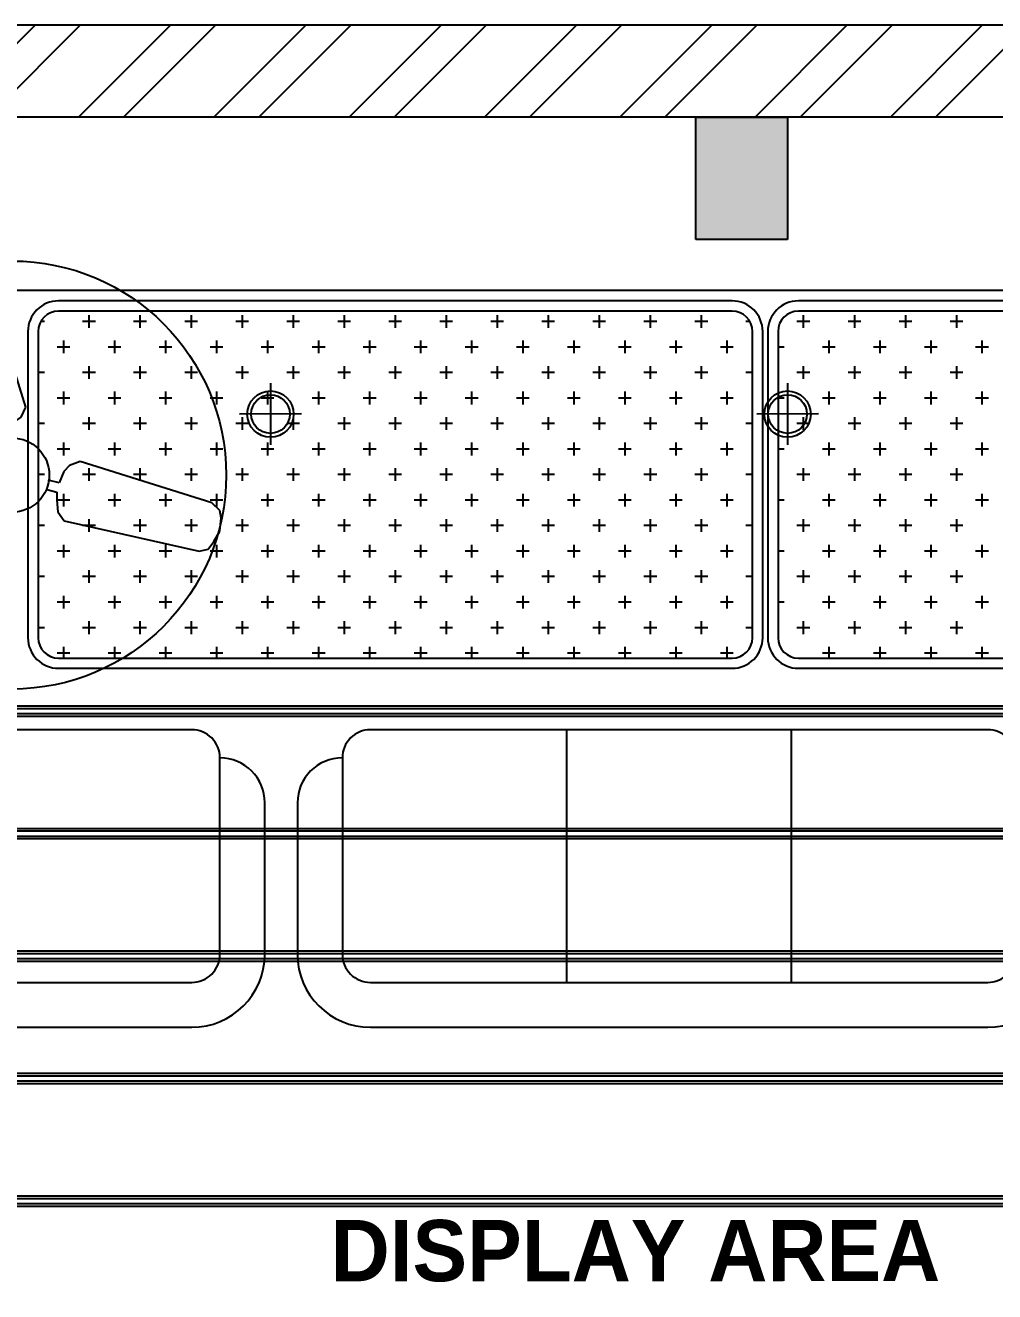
# Model space of a CAD drawing. Header units: inches. Extents: x 9636 to 21597, y -10243 to 557.
# Drawn here: x 16495.5 to 16590.5, y -93.9 to 30.2 of the extents above; entities that cross this region are included whole.
import ezdxf

# ---------------------------------------------------------------- set-up
doc = ezdxf.new("R2010")
doc.units = ezdxf.units.IN
doc.header["$MEASUREMENT"] = 0
doc.layers.add('IEL-HATCH-002', color=7, linetype='Continuous')
doc.layers.add('THIET-BI', color=21, linetype='Continuous')
doc.styles.add('MtXpl_Stylus_BT', font='')
doc.styles.get('MtXpl_Stylus_BT').set_extended_font_data('Stylus BT', bold=True)

# ---------------------------------------------------------------- blocks, each defined once
blk = doc.blocks.new('ger')
at = {"color": 5}
for p, q in [((6473.06, -970.68), (6473.07, -978.68)), ((6469.07, -974.68), (6477.07, -974.68))]:
    blk.add_line(p, q, dxfattribs=at)
for radius in [3, 2.5]:
    blk.add_circle((6473.07, -974.68), radius, dxfattribs=at)
blk = doc.blocks.new('A$C1C43440E')
at = {"layer": 'THIET-BI', "color": 18, "true_color": 0x000000}
for p, q in [((172.3, 598), (152.8, 589.3)), ((191.8, 598.2), (172.3, 598)), ((207, 596.1), (191.8, 598.2)), ((217.6, 585.2), (207, 596.1)), ((143.8, 581.1), (139.5, 564.2)), ((152.8, 589.3), (143.8, 581.1)), ((283.9, 371.8), (217.6, 585.2)), ((139.5, 564.2), (187.9, 346)), ((276.4, 355.5), (283.9, 371.8)), ((260.9, 344.5), (276.4, 355.5)), ((187.9, 346), (202.2, 334.1)), ((202.2, 334.1), (215.2, 331.5)), ((215.2, 331.5), (234.9, 334.1)), ((234.9, 334.1), (240, 316.6)), ((249.5, 338.4), (260.9, 344.5)), ((254.3, 320.4), (249.5, 338.4)), ((345.6, 267.6), (338, 249.3)), ((354.4, 277.5), (345.6, 267.6)), ((371.8, 284), (354.4, 277.5)), ((585, 216.8), (371.8, 284)), ((338, 249.3), (320.3, 253.6)), ((155.8, 226), (4.2, 61.9)), ((173.7, 227.6), (155.8, 226)), ((191, 219.7), (173.7, 227.6)), ((215.1, 226), (202, 212.9)), ((316.5, 239.3), (334.4, 234.5)), ((334.4, 234.5), (334, 221.5)), ((202, 212.9), (191, 219.7)), ((213, 202.4), (225.6, 215.5)), ((334, 221.5), (335.9, 202.6)), ((597.5, 204.6), (585, 216.8)), ((225.1, 186.7), (213, 202.4)), ((229.3, 174.1), (225.1, 186.7)), ((335.9, 202.6), (346.1, 188)), ((346.1, 188), (564.1, 138.7)), ((600.1, 192.8), (597.5, 204.6)), ((597.8, 171.5), (600.1, 192.8)), ((226.1, 155.7), (229.3, 174.1)), ((588.3, 154.5), (597.8, 171.5)), ((61.4, 4.7), (226.1, 155.7)), ((578.9, 142.4), (588.3, 154.5)), ((564.1, 138.7), (578.9, 142.4)), ((4.2, 61.9), (0, 47.2)), ((0, 47.2), (5.8, 33)), ((5.8, 33), (15.7, 16.3)), ((15.7, 16.3), (33.1, 3.7)), ((33.1, 3.7), (44.6, 0)), ((44.6, 0), (61.4, 4.7))]:
    blk.add_line(p, q, dxfattribs=at)
blk.add_circle((262, 261.9), 60, dxfattribs=at)
blk = doc.blocks.new('3r')
blk.add_circle((6568.27, -1060.41), 21)
at = {"layer": 'THIET-BI', "xscale": 0.06069589590044594, "yscale": 0.06069589590044594, "zscale": 0.06069589590044594}
blk.add_blockref('A$C1C43440E', (6552.37, -1076.31), dxfattribs=at)
blk = doc.blocks.new('shht')
at = {"layer": 'IEL-HATCH-002', "true_color": 0x636466, "transparency": 33554687}
h = blk.add_hatch(color=251, dxfattribs=at)
h.dxf.hatch_style = 1
h.paths.add_polyline_path([(15097.5, -2138.01), (15088.5, -2138.01), (15088.5, -2150.01), (15097.5, -2150.01)])
h.paths.add_polyline_path([(15097.5, -2290.01), (15088.5, -2290.01), (15088.5, -2302.01), (15097.5, -2302.01)])
at = {"color": 251, "true_color": 0x636466}
for p, q in [((15442.5, -2129.01), (14831.5, -2129.01)), ((15433.5, -2138.01), (14840.5, -2138.01)), ((15088.5, -2150.01), (15088.5, -2138.01)), ((15088.5, -2138.01), (15097.5, -2138.01)), ((15097.5, -2138.01), (15097.5, -2150.01)), ((15097.5, -2150.01), (15088.5, -2150.01)), ((15255.5, -2155.01), (14939.5, -2155.01)), ((15092.06, -2156.01), (15026.06, -2156.01)), ((15164.56, -2156.01), (15098.56, -2156.01)), ((15092.06, -2157.01), (15026.06, -2157.01)), ((15164.56, -2157.01), (15098.56, -2157.01)), ((15023.06, -2159.01), (15023.06, -2189.01)), ((15024.06, -2159.01), (15024.06, -2189.01)), ((15094.06, -2189.01), (15094.06, -2159.01)), ((15095.06, -2189.01), (15095.06, -2159.01)), ((15095.56, -2159.01), (15095.56, -2189.01)), ((15096.56, -2159.01), (15096.56, -2189.01)), ((15026.06, -2191.01), (15092.06, -2191.01)), ((15098.56, -2191.01), (15164.56, -2191.01)), ((15026.06, -2192.01), (15092.06, -2192.01)), ((15098.56, -2192.01), (15164.56, -2192.01)), ((15075.87, -2222.78), (15075.87, -2198.03)), ((15097.87, -2222.78), (15097.87, -2198.03)), ((15046.27, -2220.03), (15046.27, -2205.18)), ((15049.47, -2205.18), (15049.47, -2220.03)), ((14978.62, -2227.18), (15039.12, -2227.18)), ((15056.62, -2227.18), (15117.12, -2227.18))]:
    blk.add_line(p, q, dxfattribs=at)
for points in [[(15039.12, -2198.03), (14978.62, -2198.03, 0.414214), (14975.87, -2200.78), (14975.87, -2220.03, 0.414214), (14978.62, -2222.78), (15039.12, -2222.78, 0.414214), (15041.87, -2220.03), (15041.87, -2200.78, 0.414214)], [(15117.12, -2198.03), (15056.62, -2198.03, 0.414214), (15053.87, -2200.78), (15053.87, -2220.03, 0.414214), (15056.62, -2222.78), (15117.12, -2222.78, 0.414214), (15119.87, -2220.03), (15119.87, -2200.78, 0.414214)]]:
    blk.add_lwpolyline(points, format="xyb", close=True, dxfattribs=at)
for centre, radius, start, end in [((15026.06, -2159.01), 3, 90, 180), ((15092.06, -2159.01), 3, 0, 90), ((15098.56, -2159.01), 3, 90, 180), ((15026.06, -2159.01), 2, 90, 180), ((15092.06, -2159.01), 2, 0, 90), ((15098.56, -2159.01), 2, 90, 180), ((15026.06, -2189.01), 3, 180, 270), ((15026.06, -2189.01), 2, 180, 270), ((15092.06, -2189.01), 3, 270, 0), ((15092.06, -2189.01), 2, 270, 0), ((15098.56, -2189.01), 3, 180, 270), ((15098.56, -2189.01), 2, 180, 270), ((15041.87, -2205.18), 4.4, 0, 90), ((15053.87, -2205.18), 4.4, 90, 180), ((15039.12, -2220.03), 7.15, 270, 0), ((15056.62, -2220.03), 7.15, 180, 270), ((15117.12, -2220.03), 7.15, 270, 0)]:
    blk.add_arc(centre, radius, start, end, dxfattribs=at)
at = {"layer": 'IEL-HATCH-002', "color": 251, "linetype": 'Continuous', "true_color": 0x636466, "transparency": 33554687}
for p, q in [((15014.77, -2138.01), (15023.77, -2129.01)), ((15019.18, -2138.01), (15028.18, -2129.01)), ((15028.02, -2138.01), (15037.02, -2129.01)), ((15032.44, -2138.01), (15041.44, -2129.01)), ((15041.28, -2138.01), (15050.28, -2129.01)), ((15045.7, -2138.01), (15054.7, -2129.01)), ((15054.54, -2138.01), (15063.54, -2129.01)), ((15058.96, -2138.01), (15067.96, -2129.01)), ((15067.8, -2138.01), (15076.8, -2129.01)), ((15072.22, -2138.01), (15081.22, -2129.01)), ((15081.06, -2138.01), (15090.06, -2129.01)), ((15085.48, -2138.01), (15094.48, -2129.01)), ((15094.31, -2138.01), (15103.31, -2129.01)), ((15098.73, -2138.01), (15107.73, -2129.01)), ((15107.57, -2138.01), (15116.57, -2129.01)), ((15111.99, -2138.01), (15120.99, -2129.01)), ((15029.04, -2157.4), (15029.04, -2158.65)), ((15034.04, -2157.4), (15034.04, -2158.65)), ((15039.04, -2157.4), (15039.04, -2158.65)), ((15044.04, -2157.4), (15044.04, -2158.65)), ((15049.04, -2157.4), (15049.04, -2158.65)), ((15054.04, -2157.4), (15054.04, -2158.65)), ((15059.04, -2157.4), (15059.04, -2158.65)), ((15064.04, -2157.4), (15064.04, -2158.65)), ((15069.04, -2157.4), (15069.04, -2158.65)), ((15074.04, -2157.4), (15074.04, -2158.65)), ((15079.04, -2157.4), (15079.04, -2158.65)), ((15084.04, -2157.4), (15084.04, -2158.65)), ((15089.04, -2157.4), (15089.04, -2158.65)), ((15099.04, -2157.4), (15099.04, -2158.65)), ((15104.04, -2157.4), (15104.04, -2158.65)), ((15109.04, -2157.4), (15109.04, -2158.65)), ((15114.04, -2157.4), (15114.04, -2158.65)), ((15024.67, -2158.03), (15024.32, -2158.03)), ((15029.67, -2158.03), (15028.42, -2158.03)), ((15034.67, -2158.03), (15033.42, -2158.03)), ((15039.67, -2158.03), (15038.42, -2158.03)), ((15044.67, -2158.03), (15043.42, -2158.03)), ((15049.67, -2158.03), (15048.42, -2158.03)), ((15054.67, -2158.03), (15053.42, -2158.03)), ((15059.67, -2158.03), (15058.42, -2158.03)), ((15064.67, -2158.03), (15063.42, -2158.03)), ((15069.67, -2158.03), (15068.42, -2158.03)), ((15074.67, -2158.03), (15073.42, -2158.03)), ((15079.67, -2158.03), (15078.42, -2158.03)), ((15084.67, -2158.03), (15083.42, -2158.03)), ((15089.67, -2158.03), (15088.42, -2158.03)), ((15093.8, -2158.03), (15093.42, -2158.03)), ((15099.67, -2158.03), (15098.42, -2158.03)), ((15104.67, -2158.03), (15103.42, -2158.03)), ((15109.67, -2158.03), (15108.42, -2158.03)), ((15114.67, -2158.03), (15113.42, -2158.03)), ((15026.54, -2159.9), (15026.54, -2161.15)), ((15031.54, -2159.9), (15031.54, -2161.15)), ((15036.54, -2159.9), (15036.54, -2161.15)), ((15041.54, -2159.9), (15041.54, -2161.15)), ((15046.54, -2159.9), (15046.54, -2161.15)), ((15051.54, -2159.9), (15051.54, -2161.15)), ((15056.54, -2159.9), (15056.54, -2161.15)), ((15061.54, -2159.9), (15061.54, -2161.15)), ((15066.54, -2159.9), (15066.54, -2161.15)), ((15071.54, -2159.9), (15071.54, -2161.15)), ((15076.54, -2159.9), (15076.54, -2161.15)), ((15081.54, -2159.9), (15081.54, -2161.15)), ((15086.54, -2159.9), (15086.54, -2161.15)), ((15091.54, -2159.9), (15091.54, -2161.15)), ((15101.54, -2159.9), (15101.54, -2161.15)), ((15106.54, -2159.9), (15106.54, -2161.15)), ((15111.54, -2159.9), (15111.54, -2161.15)), ((15116.54, -2159.9), (15116.54, -2161.15)), ((15027.17, -2160.53), (15025.92, -2160.53)), ((15032.17, -2160.53), (15030.92, -2160.53)), ((15037.17, -2160.53), (15035.92, -2160.53)), ((15042.17, -2160.53), (15040.92, -2160.53)), ((15047.17, -2160.53), (15045.92, -2160.53)), ((15052.17, -2160.53), (15050.92, -2160.53)), ((15057.17, -2160.53), (15055.92, -2160.53)), ((15062.17, -2160.53), (15060.92, -2160.53)), ((15067.17, -2160.53), (15065.92, -2160.53)), ((15072.17, -2160.53), (15070.92, -2160.53)), ((15077.17, -2160.53), (15075.92, -2160.53)), ((15082.17, -2160.53), (15080.92, -2160.53)), ((15087.17, -2160.53), (15085.92, -2160.53)), ((15092.17, -2160.53), (15090.92, -2160.53)), ((15097.17, -2160.53), (15096.56, -2160.53)), ((15102.17, -2160.53), (15100.92, -2160.53)), ((15107.17, -2160.53), (15105.92, -2160.53)), ((15112.17, -2160.53), (15110.92, -2160.53)), ((15117.17, -2160.53), (15115.92, -2160.53)), ((15029.04, -2162.4), (15029.04, -2163.65)), ((15034.04, -2162.4), (15034.04, -2163.65)), ((15039.04, -2162.4), (15039.04, -2163.65)), ((15044.04, -2162.4), (15044.04, -2163.65)), ((15049.04, -2162.4), (15049.04, -2163.65)), ((15054.04, -2162.4), (15054.04, -2163.65)), ((15059.04, -2162.4), (15059.04, -2163.65)), ((15064.04, -2162.4), (15064.04, -2163.65)), ((15069.04, -2162.4), (15069.04, -2163.65)), ((15074.04, -2162.4), (15074.04, -2163.65)), ((15079.04, -2162.4), (15079.04, -2163.65)), ((15084.04, -2162.4), (15084.04, -2163.65)), ((15089.04, -2162.4), (15089.04, -2163.65)), ((15094.04, -2162.4), (15094.04, -2163.65)), ((15099.04, -2162.4), (15099.04, -2163.65)), ((15104.04, -2162.4), (15104.04, -2163.65)), ((15109.04, -2162.4), (15109.04, -2163.65)), ((15114.04, -2162.4), (15114.04, -2163.65)), ((15024.67, -2163.03), (15024.06, -2163.03)), ((15029.67, -2163.03), (15028.42, -2163.03)), ((15034.67, -2163.03), (15033.42, -2163.03)), ((15039.67, -2163.03), (15038.42, -2163.03)), ((15044.67, -2163.03), (15043.42, -2163.03)), ((15049.67, -2163.03), (15048.42, -2163.03)), ((15054.67, -2163.03), (15053.42, -2163.03)), ((15059.67, -2163.03), (15058.42, -2163.03)), ((15064.67, -2163.03), (15063.42, -2163.03)), ((15069.67, -2163.03), (15068.42, -2163.03)), ((15074.67, -2163.03), (15073.42, -2163.03)), ((15079.67, -2163.03), (15078.42, -2163.03)), ((15084.67, -2163.03), (15083.42, -2163.03)), ((15089.67, -2163.03), (15088.42, -2163.03)), ((15094.06, -2163.03), (15093.42, -2163.03)), ((15099.67, -2163.03), (15098.42, -2163.03)), ((15104.67, -2163.03), (15103.42, -2163.03)), ((15109.67, -2163.03), (15108.42, -2163.03)), ((15114.67, -2163.03), (15113.42, -2163.03)), ((15026.54, -2164.9), (15026.54, -2166.15)), ((15031.54, -2164.9), (15031.54, -2166.15)), ((15036.54, -2164.9), (15036.54, -2166.15)), ((15041.54, -2164.9), (15041.54, -2166.15)), ((15046.54, -2164.9), (15046.54, -2166.15)), ((15051.54, -2164.9), (15051.54, -2166.15)), ((15056.54, -2164.9), (15056.54, -2166.15)), ((15061.54, -2164.9), (15061.54, -2166.15)), ((15066.54, -2164.9), (15066.54, -2166.15)), ((15071.54, -2164.9), (15071.54, -2166.15)), ((15076.54, -2164.9), (15076.54, -2166.15)), ((15081.54, -2164.9), (15081.54, -2166.15)), ((15086.54, -2164.9), (15086.54, -2166.15)), ((15091.54, -2164.9), (15091.54, -2166.15)), ((15101.54, -2164.9), (15101.54, -2166.15)), ((15106.54, -2164.9), (15106.54, -2166.15)), ((15111.54, -2164.9), (15111.54, -2166.15)), ((15116.54, -2164.9), (15116.54, -2166.15)), ((15027.17, -2165.53), (15025.92, -2165.53)), ((15032.17, -2165.53), (15030.92, -2165.53)), ((15037.17, -2165.53), (15035.92, -2165.53)), ((15042.17, -2165.53), (15040.92, -2165.53)), ((15047.17, -2165.53), (15045.92, -2165.53)), ((15052.17, -2165.53), (15050.92, -2165.53)), ((15057.17, -2165.53), (15055.92, -2165.53)), ((15062.17, -2165.53), (15060.92, -2165.53)), ((15067.17, -2165.53), (15065.92, -2165.53)), ((15072.17, -2165.53), (15070.92, -2165.53)), ((15077.17, -2165.53), (15075.92, -2165.53)), ((15082.17, -2165.53), (15080.92, -2165.53)), ((15087.17, -2165.53), (15085.92, -2165.53)), ((15092.17, -2165.53), (15090.92, -2165.53)), ((15097.17, -2165.53), (15096.56, -2165.53)), ((15102.17, -2165.53), (15100.92, -2165.53)), ((15107.17, -2165.53), (15105.92, -2165.53)), ((15112.17, -2165.53), (15110.92, -2165.53)), ((15117.17, -2165.53), (15115.92, -2165.53)), ((15029.04, -2167.4), (15029.04, -2168.65)), ((15034.04, -2167.4), (15034.04, -2168.65)), ((15039.04, -2167.4), (15039.04, -2168.65)), ((15044.04, -2167.4), (15044.04, -2168.65)), ((15049.04, -2167.4), (15049.04, -2168.65)), ((15054.04, -2167.4), (15054.04, -2168.65)), ((15059.04, -2167.4), (15059.04, -2168.65)), ((15064.04, -2167.4), (15064.04, -2168.65)), ((15069.04, -2167.4), (15069.04, -2168.65)), ((15074.04, -2167.4), (15074.04, -2168.65)), ((15079.04, -2167.4), (15079.04, -2168.65)), ((15084.04, -2167.4), (15084.04, -2168.65)), ((15089.04, -2167.4), (15089.04, -2168.65)), ((15094.04, -2167.4), (15094.04, -2168.65)), ((15099.04, -2167.4), (15099.04, -2168.65)), ((15104.04, -2167.4), (15104.04, -2168.65)), ((15109.04, -2167.4), (15109.04, -2168.65)), ((15114.04, -2167.4), (15114.04, -2168.65)), ((15024.67, -2168.03), (15024.06, -2168.03)), ((15029.67, -2168.03), (15028.42, -2168.03)), ((15034.67, -2168.03), (15033.42, -2168.03)), ((15039.67, -2168.03), (15038.42, -2168.03)), ((15044.67, -2168.03), (15043.42, -2168.03)), ((15049.67, -2168.03), (15048.42, -2168.03)), ((15054.67, -2168.03), (15053.42, -2168.03)), ((15059.67, -2168.03), (15058.42, -2168.03)), ((15064.67, -2168.03), (15063.42, -2168.03)), ((15069.67, -2168.03), (15068.42, -2168.03)), ((15074.67, -2168.03), (15073.42, -2168.03)), ((15079.67, -2168.03), (15078.42, -2168.03)), ((15084.67, -2168.03), (15083.42, -2168.03)), ((15089.67, -2168.03), (15088.42, -2168.03)), ((15094.06, -2168.03), (15093.42, -2168.03)), ((15099.67, -2168.03), (15098.42, -2168.03)), ((15104.67, -2168.03), (15103.42, -2168.03)), ((15109.67, -2168.03), (15108.42, -2168.03)), ((15114.67, -2168.03), (15113.42, -2168.03)), ((15026.54, -2169.9), (15026.54, -2171.15)), ((15031.54, -2169.9), (15031.54, -2171.15)), ((15036.54, -2169.9), (15036.54, -2171.15)), ((15041.54, -2169.9), (15041.54, -2171.15)), ((15046.54, -2169.9), (15046.54, -2171.15)), ((15051.54, -2169.9), (15051.54, -2171.15)), ((15056.54, -2169.9), (15056.54, -2171.15)), ((15061.54, -2169.9), (15061.54, -2171.15)), ((15066.54, -2169.9), (15066.54, -2171.15)), ((15071.54, -2169.9), (15071.54, -2171.15)), ((15076.54, -2169.9), (15076.54, -2171.15)), ((15081.54, -2169.9), (15081.54, -2171.15)), ((15086.54, -2169.9), (15086.54, -2171.15)), ((15091.54, -2169.9), (15091.54, -2171.15)), ((15101.54, -2169.9), (15101.54, -2171.15)), ((15106.54, -2169.9), (15106.54, -2171.15)), ((15111.54, -2169.9), (15111.54, -2171.15)), ((15116.54, -2169.9), (15116.54, -2171.15)), ((15027.17, -2170.53), (15025.92, -2170.53)), ((15032.17, -2170.53), (15030.92, -2170.53)), ((15037.17, -2170.53), (15035.92, -2170.53)), ((15042.17, -2170.53), (15040.92, -2170.53)), ((15047.17, -2170.53), (15045.92, -2170.53)), ((15052.17, -2170.53), (15050.92, -2170.53)), ((15057.17, -2170.53), (15055.92, -2170.53)), ((15062.17, -2170.53), (15060.92, -2170.53)), ((15067.17, -2170.53), (15065.92, -2170.53)), ((15072.17, -2170.53), (15070.92, -2170.53)), ((15077.17, -2170.53), (15075.92, -2170.53)), ((15082.17, -2170.53), (15080.92, -2170.53)), ((15087.17, -2170.53), (15085.92, -2170.53)), ((15092.17, -2170.53), (15090.92, -2170.53)), ((15097.17, -2170.53), (15096.56, -2170.53)), ((15102.17, -2170.53), (15100.92, -2170.53)), ((15107.17, -2170.53), (15105.92, -2170.53)), ((15112.17, -2170.53), (15110.92, -2170.53)), ((15117.17, -2170.53), (15115.92, -2170.53)), ((15029.04, -2172.4), (15029.04, -2173.65)), ((15034.04, -2172.4), (15034.04, -2173.65)), ((15039.04, -2172.4), (15039.04, -2173.65)), ((15044.04, -2172.4), (15044.04, -2173.65)), ((15049.04, -2172.4), (15049.04, -2173.65)), ((15054.04, -2172.4), (15054.04, -2173.65)), ((15059.04, -2172.4), (15059.04, -2173.65)), ((15064.04, -2172.4), (15064.04, -2173.65)), ((15069.04, -2172.4), (15069.04, -2173.65)), ((15074.04, -2172.4), (15074.04, -2173.65)), ((15079.04, -2172.4), (15079.04, -2173.65)), ((15084.04, -2172.4), (15084.04, -2173.65)), ((15089.04, -2172.4), (15089.04, -2173.65)), ((15094.04, -2172.4), (15094.04, -2173.65)), ((15099.04, -2172.4), (15099.04, -2173.65)), ((15104.04, -2172.4), (15104.04, -2173.65)), ((15109.04, -2172.4), (15109.04, -2173.65)), ((15114.04, -2172.4), (15114.04, -2173.65)), ((15024.67, -2173.03), (15024.06, -2173.03)), ((15029.67, -2173.03), (15028.42, -2173.03)), ((15034.67, -2173.03), (15033.42, -2173.03)), ((15039.67, -2173.03), (15038.42, -2173.03)), ((15044.67, -2173.03), (15043.42, -2173.03)), ((15049.67, -2173.03), (15048.42, -2173.03)), ((15054.67, -2173.03), (15053.42, -2173.03)), ((15059.67, -2173.03), (15058.42, -2173.03)), ((15064.67, -2173.03), (15063.42, -2173.03)), ((15069.67, -2173.03), (15068.42, -2173.03)), ((15074.67, -2173.03), (15073.42, -2173.03)), ((15079.67, -2173.03), (15078.42, -2173.03)), ((15084.67, -2173.03), (15083.42, -2173.03)), ((15089.67, -2173.03), (15088.42, -2173.03)), ((15094.06, -2173.03), (15093.42, -2173.03)), ((15099.67, -2173.03), (15098.42, -2173.03)), ((15104.67, -2173.03), (15103.42, -2173.03)), ((15109.67, -2173.03), (15108.42, -2173.03)), ((15114.67, -2173.03), (15113.42, -2173.03)), ((15027.17, -2175.53), (15025.92, -2175.53)), ((15026.54, -2174.9), (15026.54, -2176.15)), ((15032.17, -2175.53), (15030.92, -2175.53)), ((15031.54, -2174.9), (15031.54, -2176.15)), ((15037.17, -2175.53), (15035.92, -2175.53)), ((15036.54, -2174.9), (15036.54, -2176.15)), ((15042.17, -2175.53), (15040.92, -2175.53)), ((15041.54, -2174.9), (15041.54, -2176.15)), ((15047.17, -2175.53), (15045.92, -2175.53)), ((15046.54, -2174.9), (15046.54, -2176.15)), ((15052.17, -2175.53), (15050.92, -2175.53)), ((15051.54, -2174.9), (15051.54, -2176.15)), ((15057.17, -2175.53), (15055.92, -2175.53)), ((15056.54, -2174.9), (15056.54, -2176.15)), ((15062.17, -2175.53), (15060.92, -2175.53)), ((15061.54, -2174.9), (15061.54, -2176.15)), ((15067.17, -2175.53), (15065.92, -2175.53)), ((15066.54, -2174.9), (15066.54, -2176.15)), ((15072.17, -2175.53), (15070.92, -2175.53)), ((15071.54, -2174.9), (15071.54, -2176.15)), ((15077.17, -2175.53), (15075.92, -2175.53)), ((15076.54, -2174.9), (15076.54, -2176.15)), ((15082.17, -2175.53), (15080.92, -2175.53)), ((15081.54, -2174.9), (15081.54, -2176.15)), ((15087.17, -2175.53), (15085.92, -2175.53)), ((15086.54, -2174.9), (15086.54, -2176.15)), ((15092.17, -2175.53), (15090.92, -2175.53)), ((15091.54, -2174.9), (15091.54, -2176.15)), ((15097.17, -2175.53), (15096.56, -2175.53)), ((15102.17, -2175.53), (15100.92, -2175.53)), ((15101.54, -2174.9), (15101.54, -2176.15)), ((15107.17, -2175.53), (15105.92, -2175.53)), ((15106.54, -2174.9), (15106.54, -2176.15)), ((15112.17, -2175.53), (15110.92, -2175.53)), ((15111.54, -2174.9), (15111.54, -2176.15)), ((15117.17, -2175.53), (15115.92, -2175.53)), ((15116.54, -2174.9), (15116.54, -2176.15)), ((15024.67, -2178.03), (15024.06, -2178.03)), ((15029.67, -2178.03), (15028.42, -2178.03)), ((15029.04, -2177.4), (15029.04, -2178.65)), ((15034.67, -2178.03), (15033.42, -2178.03)), ((15034.04, -2177.4), (15034.04, -2178.65)), ((15039.67, -2178.03), (15038.42, -2178.03)), ((15039.04, -2177.4), (15039.04, -2178.65)), ((15044.67, -2178.03), (15043.42, -2178.03)), ((15044.04, -2177.4), (15044.04, -2178.65)), ((15049.67, -2178.03), (15048.42, -2178.03)), ((15049.04, -2177.4), (15049.04, -2178.65)), ((15054.67, -2178.03), (15053.42, -2178.03)), ((15054.04, -2177.4), (15054.04, -2178.65)), ((15059.67, -2178.03), (15058.42, -2178.03)), ((15059.04, -2177.4), (15059.04, -2178.65)), ((15064.67, -2178.03), (15063.42, -2178.03)), ((15064.04, -2177.4), (15064.04, -2178.65)), ((15069.67, -2178.03), (15068.42, -2178.03)), ((15069.04, -2177.4), (15069.04, -2178.65)), ((15074.67, -2178.03), (15073.42, -2178.03)), ((15074.04, -2177.4), (15074.04, -2178.65)), ((15079.67, -2178.03), (15078.42, -2178.03)), ((15079.04, -2177.4), (15079.04, -2178.65)), ((15084.67, -2178.03), (15083.42, -2178.03)), ((15084.04, -2177.4), (15084.04, -2178.65)), ((15089.67, -2178.03), (15088.42, -2178.03)), ((15089.04, -2177.4), (15089.04, -2178.65)), ((15094.06, -2178.03), (15093.42, -2178.03)), ((15094.04, -2177.4), (15094.04, -2178.65)), ((15099.67, -2178.03), (15098.42, -2178.03)), ((15099.04, -2177.4), (15099.04, -2178.65)), ((15104.67, -2178.03), (15103.42, -2178.03)), ((15104.04, -2177.4), (15104.04, -2178.65)), ((15109.67, -2178.03), (15108.42, -2178.03)), ((15109.04, -2177.4), (15109.04, -2178.65)), ((15114.67, -2178.03), (15113.42, -2178.03)), ((15114.04, -2177.4), (15114.04, -2178.65)), ((15027.17, -2180.53), (15025.92, -2180.53)), ((15026.54, -2179.9), (15026.54, -2181.15)), ((15032.17, -2180.53), (15030.92, -2180.53)), ((15031.54, -2179.9), (15031.54, -2181.15)), ((15037.17, -2180.53), (15035.92, -2180.53)), ((15036.54, -2179.9), (15036.54, -2181.15)), ((15042.17, -2180.53), (15040.92, -2180.53)), ((15041.54, -2179.9), (15041.54, -2181.15)), ((15047.17, -2180.53), (15045.92, -2180.53)), ((15046.54, -2179.9), (15046.54, -2181.15)), ((15052.17, -2180.53), (15050.92, -2180.53)), ((15051.54, -2179.9), (15051.54, -2181.15)), ((15057.17, -2180.53), (15055.92, -2180.53)), ((15056.54, -2179.9), (15056.54, -2181.15)), ((15062.17, -2180.53), (15060.92, -2180.53)), ((15061.54, -2179.9), (15061.54, -2181.15)), ((15067.17, -2180.53), (15065.92, -2180.53)), ((15066.54, -2179.9), (15066.54, -2181.15)), ((15072.17, -2180.53), (15070.92, -2180.53)), ((15071.54, -2179.9), (15071.54, -2181.15)), ((15077.17, -2180.53), (15075.92, -2180.53)), ((15076.54, -2179.9), (15076.54, -2181.15)), ((15082.17, -2180.53), (15080.92, -2180.53)), ((15081.54, -2179.9), (15081.54, -2181.15)), ((15087.17, -2180.53), (15085.92, -2180.53)), ((15086.54, -2179.9), (15086.54, -2181.15)), ((15092.17, -2180.53), (15090.92, -2180.53)), ((15091.54, -2179.9), (15091.54, -2181.15)), ((15097.17, -2180.53), (15096.56, -2180.53)), ((15102.17, -2180.53), (15100.92, -2180.53)), ((15101.54, -2179.9), (15101.54, -2181.15)), ((15107.17, -2180.53), (15105.92, -2180.53)), ((15106.54, -2179.9), (15106.54, -2181.15)), ((15112.17, -2180.53), (15110.92, -2180.53)), ((15111.54, -2179.9), (15111.54, -2181.15)), ((15117.17, -2180.53), (15115.92, -2180.53)), ((15116.54, -2179.9), (15116.54, -2181.15)), ((15024.67, -2183.03), (15024.06, -2183.03)), ((15029.67, -2183.03), (15028.42, -2183.03)), ((15029.04, -2182.4), (15029.04, -2183.65)), ((15034.67, -2183.03), (15033.42, -2183.03)), ((15034.04, -2182.4), (15034.04, -2183.65)), ((15039.67, -2183.03), (15038.42, -2183.03)), ((15039.04, -2182.4), (15039.04, -2183.65)), ((15044.67, -2183.03), (15043.42, -2183.03)), ((15044.04, -2182.4), (15044.04, -2183.65)), ((15049.67, -2183.03), (15048.42, -2183.03)), ((15049.04, -2182.4), (15049.04, -2183.65)), ((15054.67, -2183.03), (15053.42, -2183.03)), ((15054.04, -2182.4), (15054.04, -2183.65)), ((15059.67, -2183.03), (15058.42, -2183.03)), ((15059.04, -2182.4), (15059.04, -2183.65)), ((15064.67, -2183.03), (15063.42, -2183.03)), ((15064.04, -2182.4), (15064.04, -2183.65)), ((15069.67, -2183.03), (15068.42, -2183.03)), ((15069.04, -2182.4), (15069.04, -2183.65)), ((15074.67, -2183.03), (15073.42, -2183.03)), ((15074.04, -2182.4), (15074.04, -2183.65)), ((15079.67, -2183.03), (15078.42, -2183.03)), ((15079.04, -2182.4), (15079.04, -2183.65)), ((15084.67, -2183.03), (15083.42, -2183.03)), ((15084.04, -2182.4), (15084.04, -2183.65)), ((15089.67, -2183.03), (15088.42, -2183.03)), ((15089.04, -2182.4), (15089.04, -2183.65)), ((15094.06, -2183.03), (15093.42, -2183.03)), ((15094.04, -2182.4), (15094.04, -2183.65)), ((15099.67, -2183.03), (15098.42, -2183.03)), ((15099.04, -2182.4), (15099.04, -2183.65)), ((15104.67, -2183.03), (15103.42, -2183.03)), ((15104.04, -2182.4), (15104.04, -2183.65)), ((15109.67, -2183.03), (15108.42, -2183.03)), ((15109.04, -2182.4), (15109.04, -2183.65)), ((15114.67, -2183.03), (15113.42, -2183.03)), ((15114.04, -2182.4), (15114.04, -2183.65)), ((15027.17, -2185.53), (15025.92, -2185.53)), ((15026.54, -2184.9), (15026.54, -2186.15)), ((15032.17, -2185.53), (15030.92, -2185.53)), ((15031.54, -2184.9), (15031.54, -2186.15)), ((15037.17, -2185.53), (15035.92, -2185.53)), ((15036.54, -2184.9), (15036.54, -2186.15)), ((15042.17, -2185.53), (15040.92, -2185.53)), ((15041.54, -2184.9), (15041.54, -2186.15)), ((15047.17, -2185.53), (15045.92, -2185.53)), ((15046.54, -2184.9), (15046.54, -2186.15)), ((15052.17, -2185.53), (15050.92, -2185.53)), ((15051.54, -2184.9), (15051.54, -2186.15)), ((15057.17, -2185.53), (15055.92, -2185.53)), ((15056.54, -2184.9), (15056.54, -2186.15)), ((15062.17, -2185.53), (15060.92, -2185.53)), ((15061.54, -2184.9), (15061.54, -2186.15)), ((15067.17, -2185.53), (15065.92, -2185.53)), ((15066.54, -2184.9), (15066.54, -2186.15)), ((15072.17, -2185.53), (15070.92, -2185.53)), ((15071.54, -2184.9), (15071.54, -2186.15)), ((15077.17, -2185.53), (15075.92, -2185.53)), ((15076.54, -2184.9), (15076.54, -2186.15)), ((15082.17, -2185.53), (15080.92, -2185.53)), ((15081.54, -2184.9), (15081.54, -2186.15)), ((15087.17, -2185.53), (15085.92, -2185.53)), ((15086.54, -2184.9), (15086.54, -2186.15)), ((15092.17, -2185.53), (15090.92, -2185.53)), ((15091.54, -2184.9), (15091.54, -2186.15)), ((15097.17, -2185.53), (15096.56, -2185.53)), ((15102.17, -2185.53), (15100.92, -2185.53)), ((15101.54, -2184.9), (15101.54, -2186.15)), ((15107.17, -2185.53), (15105.92, -2185.53)), ((15106.54, -2184.9), (15106.54, -2186.15)), ((15112.17, -2185.53), (15110.92, -2185.53)), ((15111.54, -2184.9), (15111.54, -2186.15)), ((15117.17, -2185.53), (15115.92, -2185.53)), ((15116.54, -2184.9), (15116.54, -2186.15)), ((15024.67, -2188.03), (15024.06, -2188.03)), ((15029.67, -2188.03), (15028.42, -2188.03)), ((15029.04, -2187.4), (15029.04, -2188.65)), ((15034.67, -2188.03), (15033.42, -2188.03)), ((15034.04, -2187.4), (15034.04, -2188.65)), ((15039.67, -2188.03), (15038.42, -2188.03)), ((15039.04, -2187.4), (15039.04, -2188.65)), ((15044.67, -2188.03), (15043.42, -2188.03)), ((15044.04, -2187.4), (15044.04, -2188.65)), ((15049.67, -2188.03), (15048.42, -2188.03)), ((15049.04, -2187.4), (15049.04, -2188.65)), ((15054.67, -2188.03), (15053.42, -2188.03)), ((15054.04, -2187.4), (15054.04, -2188.65)), ((15059.67, -2188.03), (15058.42, -2188.03)), ((15059.04, -2187.4), (15059.04, -2188.65)), ((15064.67, -2188.03), (15063.42, -2188.03)), ((15064.04, -2187.4), (15064.04, -2188.65)), ((15069.67, -2188.03), (15068.42, -2188.03)), ((15069.04, -2187.4), (15069.04, -2188.65)), ((15074.67, -2188.03), (15073.42, -2188.03)), ((15074.04, -2187.4), (15074.04, -2188.65)), ((15079.67, -2188.03), (15078.42, -2188.03)), ((15079.04, -2187.4), (15079.04, -2188.65)), ((15084.67, -2188.03), (15083.42, -2188.03)), ((15084.04, -2187.4), (15084.04, -2188.65)), ((15089.67, -2188.03), (15088.42, -2188.03)), ((15089.04, -2187.4), (15089.04, -2188.65)), ((15094.06, -2188.03), (15093.42, -2188.03)), ((15094.04, -2187.4), (15094.04, -2188.65)), ((15099.67, -2188.03), (15098.42, -2188.03)), ((15099.04, -2187.4), (15099.04, -2188.65)), ((15104.67, -2188.03), (15103.42, -2188.03)), ((15104.04, -2187.4), (15104.04, -2188.65)), ((15109.67, -2188.03), (15108.42, -2188.03)), ((15109.04, -2187.4), (15109.04, -2188.65)), ((15114.67, -2188.03), (15113.42, -2188.03)), ((15114.04, -2187.4), (15114.04, -2188.65)), ((15027.17, -2190.53), (15025.92, -2190.53)), ((15026.54, -2189.9), (15026.54, -2191.01)), ((15032.17, -2190.53), (15030.92, -2190.53)), ((15031.54, -2189.9), (15031.54, -2191.01)), ((15037.17, -2190.53), (15035.92, -2190.53)), ((15036.54, -2189.9), (15036.54, -2191.01)), ((15042.17, -2190.53), (15040.92, -2190.53)), ((15041.54, -2189.9), (15041.54, -2191.01)), ((15047.17, -2190.53), (15045.92, -2190.53)), ((15046.54, -2189.9), (15046.54, -2191.01)), ((15052.17, -2190.53), (15050.92, -2190.53)), ((15051.54, -2189.9), (15051.54, -2191.01)), ((15057.17, -2190.53), (15055.92, -2190.53)), ((15056.54, -2189.9), (15056.54, -2191.01)), ((15062.17, -2190.53), (15060.92, -2190.53)), ((15061.54, -2189.9), (15061.54, -2191.01)), ((15067.17, -2190.53), (15065.92, -2190.53)), ((15066.54, -2189.9), (15066.54, -2191.01)), ((15072.17, -2190.53), (15070.92, -2190.53)), ((15071.54, -2189.9), (15071.54, -2191.01)), ((15077.17, -2190.53), (15075.92, -2190.53)), ((15076.54, -2189.9), (15076.54, -2191.01)), ((15082.17, -2190.53), (15080.92, -2190.53)), ((15081.54, -2189.9), (15081.54, -2191.01)), ((15087.17, -2190.53), (15085.92, -2190.53)), ((15086.54, -2189.9), (15086.54, -2191.01)), ((15092.17, -2190.53), (15090.92, -2190.53)), ((15091.54, -2189.9), (15091.54, -2191.01)), ((15102.17, -2190.53), (15100.92, -2190.53)), ((15101.54, -2189.9), (15101.54, -2191.01)), ((15107.17, -2190.53), (15105.92, -2190.53)), ((15106.54, -2189.9), (15106.54, -2191.01)), ((15112.17, -2190.53), (15110.92, -2190.53)), ((15111.54, -2189.9), (15111.54, -2191.01)), ((15117.17, -2190.53), (15115.92, -2190.53)), ((15116.54, -2189.9), (15116.54, -2191.01))]:
    blk.add_line(p, q, dxfattribs=at)
at = {"color": 251, "true_color": 0x636466, "style": 'MtXpl_Stylus_BT'}
blk.add_text('DISPLAY AREA', height=6, rotation=0.0094, dxfattribs=at).set_placement((15052.72, -2252.06))

msp = doc.modelspace()

# ---------------------------------------------------------------- linework, layer by layer
at = {"color": 18, "true_color": 0x000000}
for p, q in [((16409.18, -36.47), (16731.18, -36.47)), ((16409.18, -37.47), (16731.18, -37.47)), ((16409.18, -48.47), (16731.18, -48.47)), ((16409.18, -49.47), (16731.18, -49.47)), ((16409.18, -60.47), (16731.18, -60.47)), ((16409.18, -61.47), (16731.18, -61.47)), ((16409.18, -72.47), (16731.18, -72.47)), ((16409.18, -73.47), (16731.18, -73.47)), ((16409.18, -84.47), (16731.18, -84.47)), ((16409.18, -85.47), (16731.18, -85.47))]:
    msp.add_line(p, q, dxfattribs=at)
at = {"color": 41, "true_color": 0xf4ee51}
for p, q in [((16409.18, -36.72), (16731.18, -36.72)), ((16409.18, -37.22), (16731.18, -37.22)), ((16409.18, -48.72), (16731.18, -48.72)), ((16409.18, -49.22), (16731.18, -49.22)), ((16409.18, -60.72), (16731.18, -60.72)), ((16409.18, -61.22), (16731.18, -61.22)), ((16409.18, -72.72), (16731.18, -72.72)), ((16409.18, -73.22), (16731.18, -73.22)), ((16409.18, -84.72), (16731.18, -84.72)), ((16409.18, -85.22), (16731.18, -85.22))]:
    msp.add_line(p, q, dxfattribs=at)

# ---------------------------------------------------------------- block references
msp.add_blockref('shht', (1472.69, 2159.22))
at = {"xscale": 0.998505664178557, "yscale": 0.998505664178557, "zscale": 0.998505664178557}
msp.add_blockref('3r', (9935.75, 1044.97), dxfattribs=at)
at = {"xscale": 0.7567862946407661, "yscale": 0.7567862946407661, "zscale": 0.7567862946407661, "rotation": 270}
for p in [(17257.14, 4890.85), (17307.81, 4890.85)]:
    msp.add_blockref('ger', p, dxfattribs=at)

doc.saveas('drawing.dxf')
